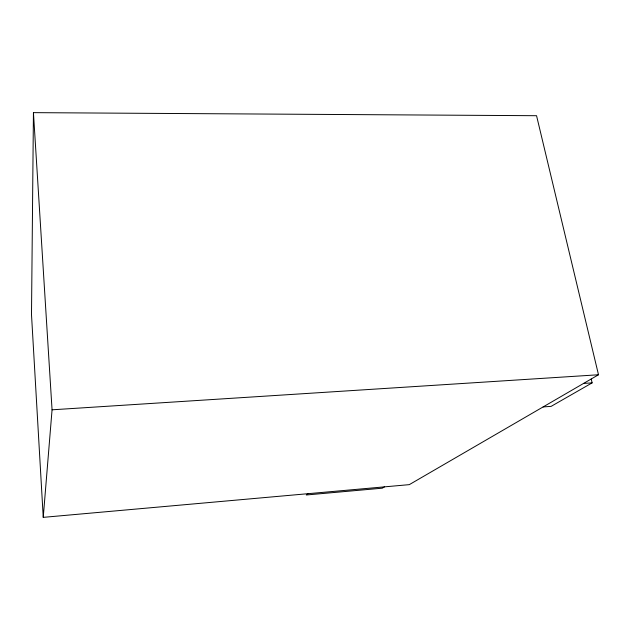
<?xml version="1.0" encoding="UTF-8"?>
<svg xmlns="http://www.w3.org/2000/svg" width="630" height="630" viewBox="0 0 630 630"><rect width="100%" height="100%" fill="white"/><g stroke="black" fill="none" stroke-linecap="round" stroke-linejoin="round"><path stroke-width="0.94" d="M33.437 112.644L31.5 314.583L43.242 517.356L409.295 484.643L598.5 374.763L536.555 115.707L33.437 112.644L52.062 409.807L43.242 517.356M307.968 493.699L306.259 494.991L382.315 488.179L384.45 486.864M591.223 379.039L592.129 382.867L551.132 406.358L543.107 406.933M583.561 383.434L592.129 382.867M52.062 409.807L598.5 374.763"/></g></svg>
